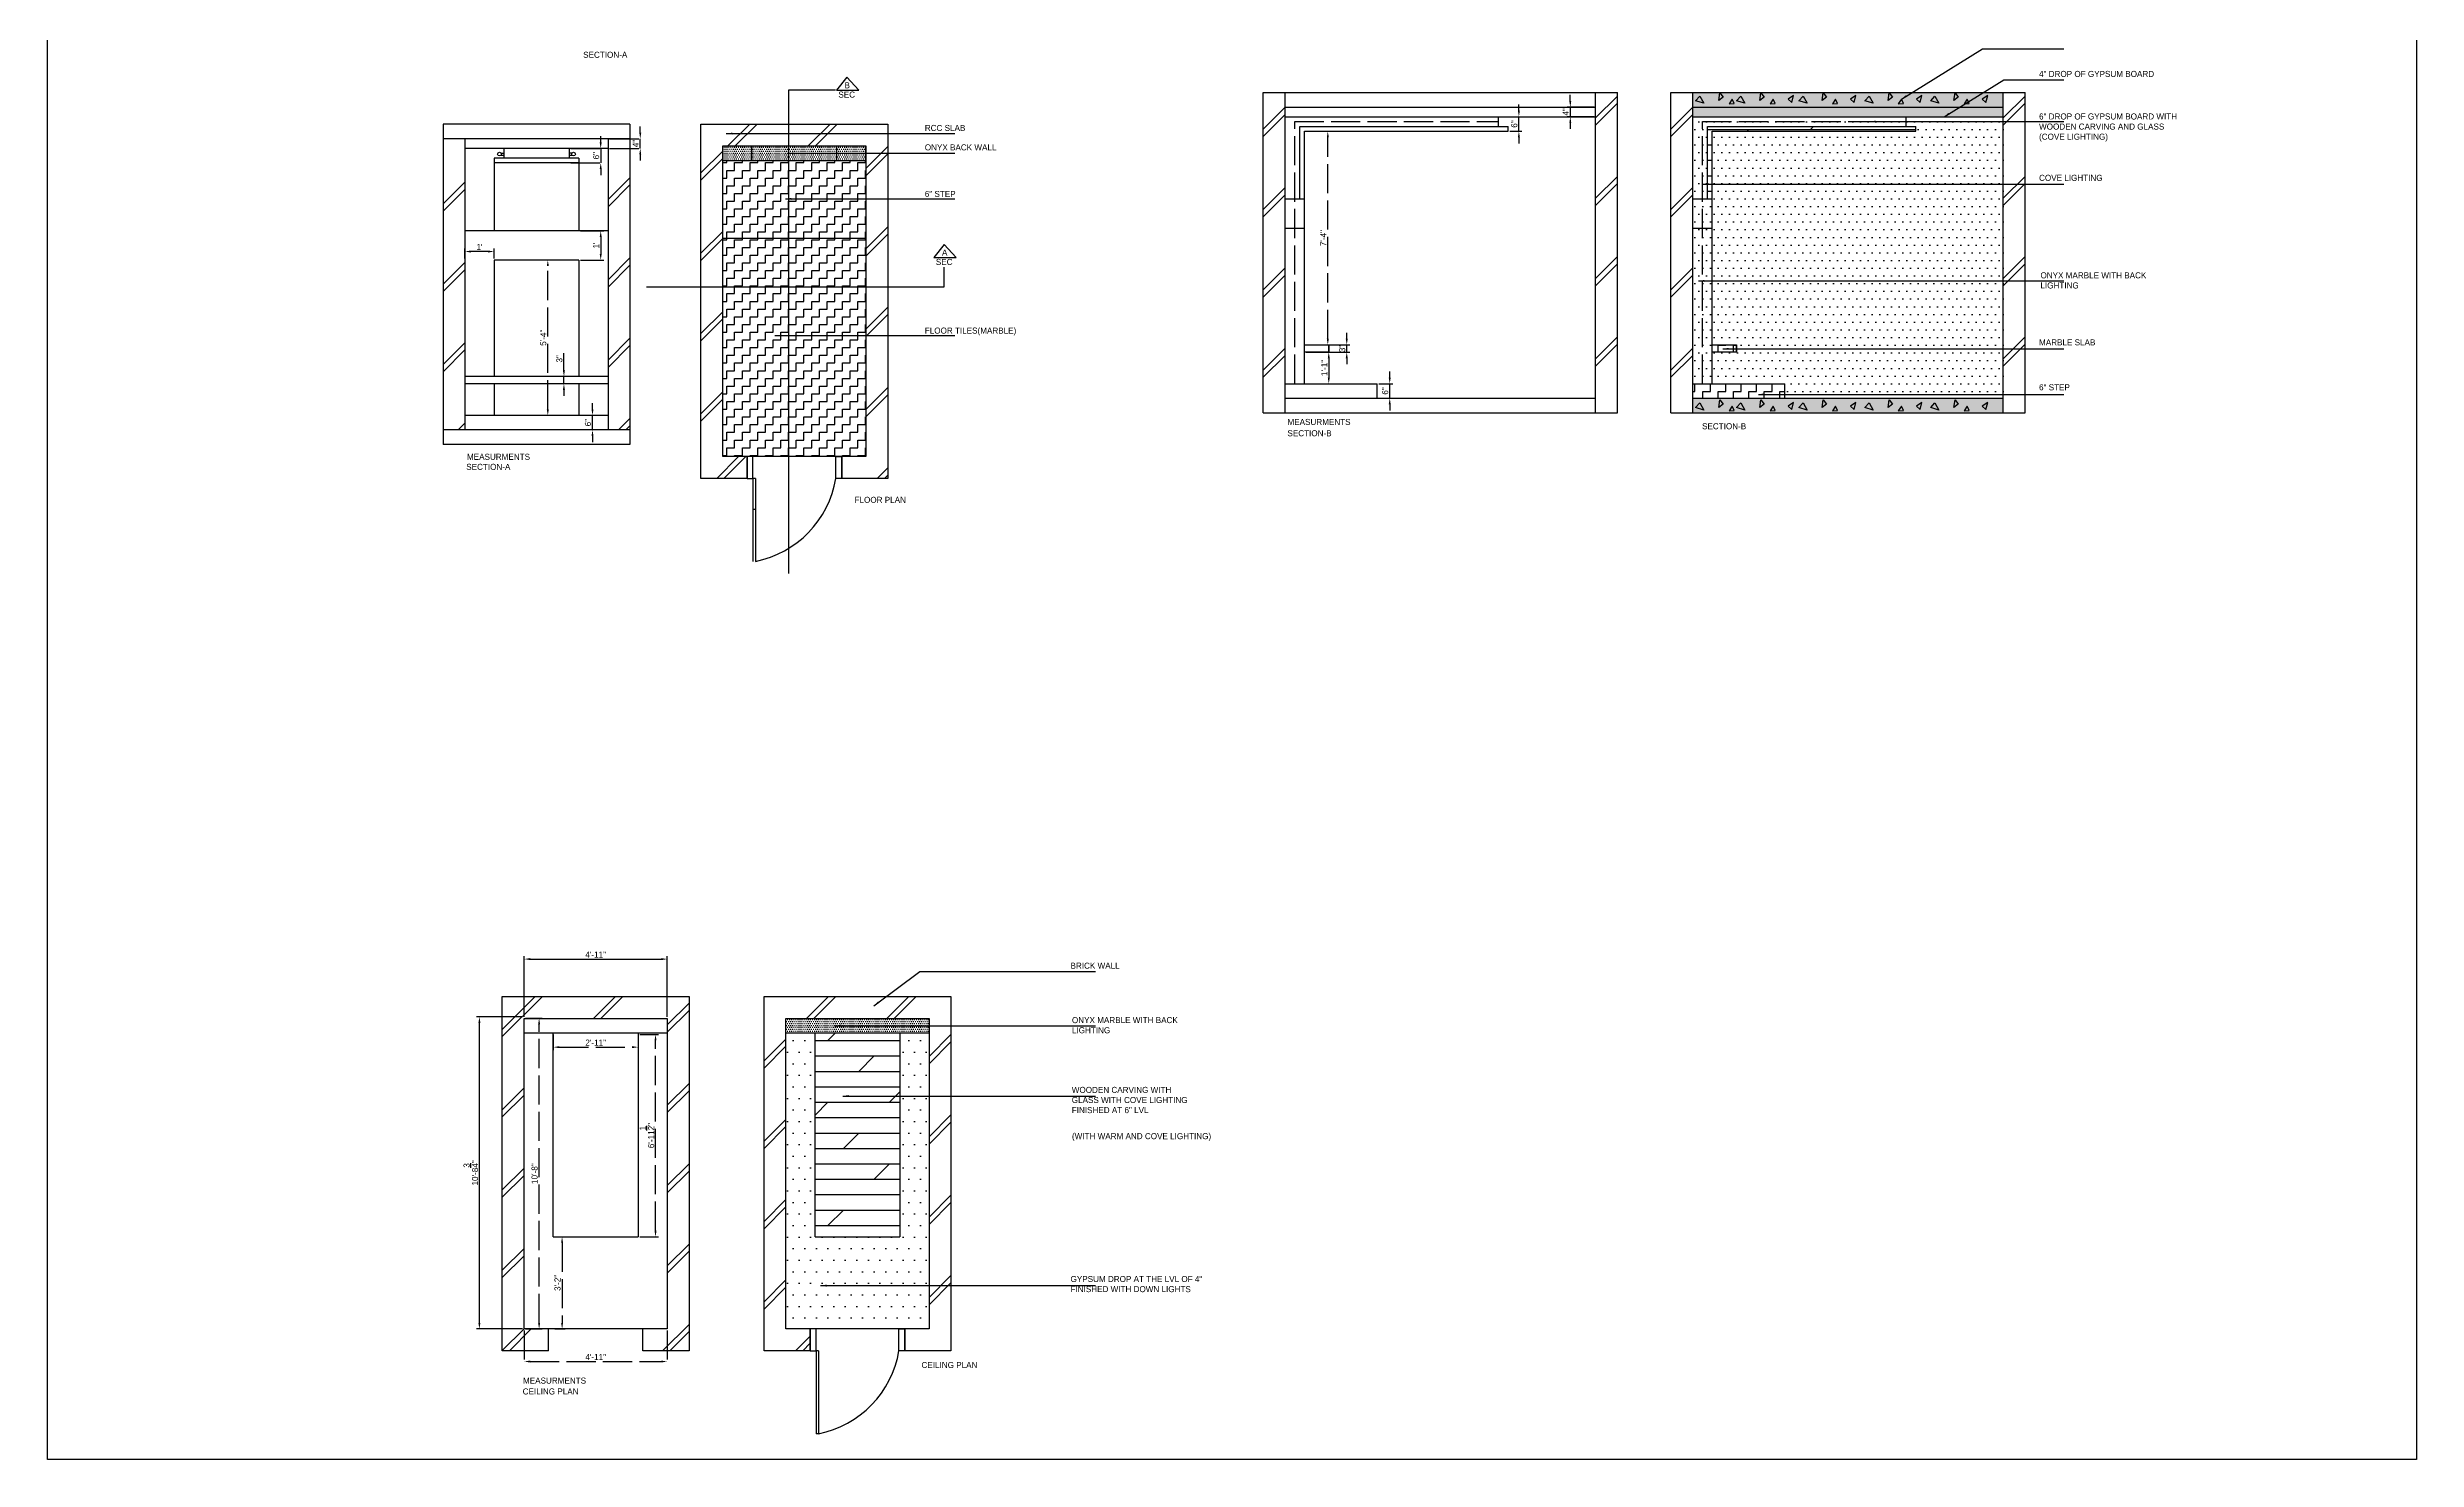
# Model space of a CAD drawing. Header units: millimetres. Extents: x 1176 to 3884, y -586 to 854.
# Drawn here: x 1176 to 2152, y -336 to 246 of the extents above; entities that cross this region are included whole.
import ezdxf

# ---------------------------------------------------------------- set-up
doc = ezdxf.new("R2010")
doc.units = ezdxf.units.MM
doc.linetypes.add('ACAD_ISO02W100', pattern=[15, 12, -3])
doc.dimstyles.new('ISO-25', dxfattribs={"dimtxt": 2.5, "dimasz": 2.5, "dimexe": 1.25, "dimexo": 0.625, "dimtad": 1, "dimlunit": 4, "dimtxsty": 'Standard', "dimcen": 2.5, "dimadec": 0, "dimazin": 0, "dimtfac": 1, "dimtmove": 0, "dimatfit": 3, "dimfxl": 1, "dimarcsym": 0})
pattern_1 = [(0, (124.4102, -1057.6075), (1.5875, 3.175), [0, -3.175])]

# ---------------------------------------------------------------- blocks, each defined once
blk = doc.blocks.new('*D3')
at = {"color": 0, "linetype": 'ACAD_ISO02W100', "lineweight": -2}
for p, q in [((1384.07, -160.5), (1384.07, -167)), ((1386.57, -165.75), (1416.57, -165.75)), ((1419.07, -160.5), (1419.07, -167))]:
    blk.add_line(p, q, dxfattribs=at)
at = {"color": 0, "linetype": 'ACAD_ISO02W100'}
for points in [[(1386.57, -165.33), (1386.57, -166.16), (1384.07, -165.75)], [(1416.57, -165.33), (1416.57, -166.16), (1419.07, -165.75)]]:
    blk.add_solid(points, dxfattribs=at)
at = {"layer": 'Defpoints', "color": 0, "linetype": 'ACAD_ISO02W100'}
for p in [(1384.07, -159.87), (1419.07, -159.87), (1419.07, -165.75)]:
    blk.add_point(p, dxfattribs=at)
at = {"color": 0, "linetype": 'ACAD_ISO02W100', "insert": (1401.57, -163.87), "char_height": 2.5, "attachment_point": 5}
blk.add_mtext('2\'-11"', dxfattribs=at)
blk = doc.blocks.new('*D4')
at = {"color": 0, "linetype": 'ACAD_ISO02W100', "lineweight": -2}
for p, q in [((1419.7, -160.5), (1427.49, -160.5)), ((1426.24, -241.37), (1426.24, -163)), ((1419.7, -243.87), (1427.49, -243.87))]:
    blk.add_line(p, q, dxfattribs=at)
at = {"color": 0, "linetype": 'ACAD_ISO02W100'}
for points in [[(1425.82, -163), (1426.66, -163), (1426.24, -160.5)], [(1425.82, -241.37), (1426.66, -241.37), (1426.24, -243.87)]]:
    blk.add_solid(points, dxfattribs=at)
at = {"layer": 'Defpoints', "color": 0, "linetype": 'ACAD_ISO02W100'}
for p in [(1419.07, -160.5), (1426.24, -160.5), (1419.07, -243.87)]:
    blk.add_point(p, dxfattribs=at)
at = {"color": 0, "linetype": 'ACAD_ISO02W100', "insert": (1422.7, -202.19), "char_height": 2.5, "attachment_point": 5, "rotation": 90}
blk.add_mtext('6\'-11{\\H1.000000x;\\S1/2;}"', dxfattribs=at)
blk = doc.blocks.new('*D5')
at = {"color": 0, "linetype": 'ACAD_ISO02W100', "lineweight": -2}
for p, q in [((1384.7, -243.87), (1388.97, -243.87)), ((1387.72, -246.37), (1387.72, -279.37)), ((1384.7, -281.87), (1388.97, -281.87))]:
    blk.add_line(p, q, dxfattribs=at)
at = {"color": 0, "linetype": 'ACAD_ISO02W100'}
for points in [[(1387.3, -246.37), (1388.13, -246.37), (1387.72, -243.87)], [(1387.3, -279.37), (1388.13, -279.37), (1387.72, -281.87)]]:
    blk.add_solid(points, dxfattribs=at)
at = {"layer": 'Defpoints', "color": 0, "linetype": 'ACAD_ISO02W100'}
for p in [(1384.07, -243.87), (1384.07, -281.87), (1387.72, -281.87)]:
    blk.add_point(p, dxfattribs=at)
at = {"color": 0, "linetype": 'ACAD_ISO02W100', "insert": (1385.84, -262.87), "char_height": 2.5, "attachment_point": 5, "rotation": 90}
blk.add_mtext('3\'-2"', dxfattribs=at)
blk = doc.blocks.new('*D6')
at = {"color": 0, "linetype": 'ACAD_ISO02W100', "lineweight": -2}
for p, q in [((1372.7, -153.87), (1379.5, -153.87)), ((1378.25, -279.37), (1378.25, -156.37)), ((1372.7, -281.87), (1379.5, -281.87))]:
    blk.add_line(p, q, dxfattribs=at)
at = {"color": 0, "linetype": 'ACAD_ISO02W100'}
for points in [[(1377.83, -156.37), (1378.67, -156.37), (1378.25, -153.87)], [(1377.83, -279.37), (1378.67, -279.37), (1378.25, -281.87)]]:
    blk.add_solid(points, dxfattribs=at)
at = {"layer": 'Defpoints', "color": 0, "linetype": 'ACAD_ISO02W100'}
for p in [(1372.07, -153.87), (1378.25, -153.87), (1372.07, -281.87)]:
    blk.add_point(p, dxfattribs=at)
at = {"color": 0, "linetype": 'ACAD_ISO02W100', "insert": (1376.38, -217.87), "char_height": 2.5, "attachment_point": 5, "rotation": 90}
blk.add_mtext('10\'-8"', dxfattribs=at)
blk = doc.blocks.new('*D7')
at = {"color": 0, "linetype": 'ACAD_ISO02W100', "lineweight": -2}
for p, q in [((1372.07, -282.5), (1372.07, -296.54)), ((1431.07, -282.5), (1431.07, -296.54)), ((1374.57, -295.29), (1428.57, -295.29))]:
    blk.add_line(p, q, dxfattribs=at)
at = {"color": 0, "linetype": 'ACAD_ISO02W100'}
for points in [[(1374.57, -294.87), (1374.57, -295.7), (1372.07, -295.29)], [(1428.57, -294.87), (1428.57, -295.7), (1431.07, -295.29)]]:
    blk.add_solid(points, dxfattribs=at)
at = {"layer": 'Defpoints', "color": 0, "linetype": 'ACAD_ISO02W100'}
for p in [(1372.07, -281.87), (1431.07, -281.87), (1431.07, -295.29)]:
    blk.add_point(p, dxfattribs=at)
at = {"color": 0, "linetype": 'ACAD_ISO02W100', "insert": (1401.57, -293.41), "char_height": 2.5, "attachment_point": 5}
blk.add_mtext('4\'-11"', dxfattribs=at)
blk = doc.blocks.new('*D8')
at = {"color": 0, "linetype": 'ACAD_ISO02W100', "lineweight": -2}
for p, q in [((1407.3, 208.59), (1421.19, 208.59)), ((1419.94, 211.09), (1419.94, 213.59)), ((1419.94, 204.59), (1419.94, 208.59)), ((1407.3, 204.59), (1421.19, 204.59)), ((1419.94, 202.09), (1419.94, 199.59))]:
    blk.add_line(p, q, dxfattribs=at)
at = {"color": 0, "linetype": 'ACAD_ISO02W100'}
for points in [[(1419.53, 211.09), (1420.36, 211.09), (1419.94, 208.59)], [(1419.53, 202.09), (1420.36, 202.09), (1419.94, 204.59)]]:
    blk.add_solid(points, dxfattribs=at)
at = {"layer": 'Defpoints', "color": 0, "linetype": 'ACAD_ISO02W100'}
for p in [(1406.67, 208.59), (1419.94, 208.59), (1406.67, 204.59)]:
    blk.add_point(p, dxfattribs=at)
at = {"color": 0, "linetype": 'ACAD_ISO02W100', "insert": (1418.07, 206.59), "char_height": 2.5, "attachment_point": 5, "rotation": 90}
blk.add_mtext('4"', dxfattribs=at)
blk = doc.blocks.new('*D9')
at = {"color": 0, "linetype": 'ACAD_ISO02W100', "lineweight": -2}
for p, q in [((1403.64, 207.09), (1403.64, 209.59)), ((1391.3, 204.59), (1404.89, 204.59)), ((1391.3, 198.59), (1404.89, 198.59)), ((1403.64, 204.59), (1403.64, 198.59)), ((1403.64, 196.09), (1403.64, 193.59))]:
    blk.add_line(p, q, dxfattribs=at)
at = {"color": 0, "linetype": 'ACAD_ISO02W100'}
for points in [[(1403.22, 207.09), (1404.06, 207.09), (1403.64, 204.59)], [(1403.22, 196.09), (1404.06, 196.09), (1403.64, 198.59)]]:
    blk.add_solid(points, dxfattribs=at)
at = {"layer": 'Defpoints', "color": 0, "linetype": 'ACAD_ISO02W100'}
for p in [(1390.67, 204.59), (1390.67, 198.59), (1403.64, 198.59)]:
    blk.add_point(p, dxfattribs=at)
at = {"color": 0, "linetype": 'ACAD_ISO02W100', "insert": (1401.77, 201.59), "char_height": 2.5, "attachment_point": 5, "rotation": 90}
blk.add_mtext('6"', dxfattribs=at)
blk = doc.blocks.new('*D10')
at = {"color": 0, "linetype": 'ACAD_ISO02W100', "lineweight": -2}
for p, q in [((1395.3, 170.59), (1404.89, 170.59)), ((1403.64, 168.09), (1403.64, 161.09)), ((1395.3, 158.59), (1404.89, 158.59))]:
    blk.add_line(p, q, dxfattribs=at)
at = {"color": 0, "linetype": 'ACAD_ISO02W100'}
for points in [[(1403.22, 168.09), (1404.06, 168.09), (1403.64, 170.59)], [(1403.22, 161.09), (1404.06, 161.09), (1403.64, 158.59)]]:
    blk.add_solid(points, dxfattribs=at)
at = {"layer": 'Defpoints', "color": 0, "linetype": 'ACAD_ISO02W100'}
for p in [(1394.67, 170.59), (1394.67, 158.59), (1403.64, 158.59)]:
    blk.add_point(p, dxfattribs=at)
at = {"color": 0, "linetype": 'ACAD_ISO02W100', "insert": (1401.77, 164.59), "char_height": 2.5, "attachment_point": 5, "rotation": 90}
blk.add_mtext("1'", dxfattribs=at)
blk = doc.blocks.new('*D11')
at = {"color": 0, "linetype": 'ACAD_ISO02W100', "lineweight": -2}
for p, q in [((1388.48, 113.09), (1388.48, 120.18)), ((1394.05, 110.59), (1387.23, 110.59)), ((1394.05, 107.59), (1387.23, 107.59)), ((1388.48, 107.59), (1388.48, 110.59)), ((1388.48, 105.09), (1388.48, 102.59))]:
    blk.add_line(p, q, dxfattribs=at)
at = {"color": 0, "linetype": 'ACAD_ISO02W100'}
for points in [[(1388.06, 113.09), (1388.89, 113.09), (1388.48, 110.59)], [(1388.06, 105.09), (1388.89, 105.09), (1388.48, 107.59)]]:
    blk.add_solid(points, dxfattribs=at)
at = {"layer": 'Defpoints', "color": 0, "linetype": 'ACAD_ISO02W100'}
for p in [(1388.48, 110.59), (1394.67, 110.59), (1394.67, 107.59)]:
    blk.add_point(p, dxfattribs=at)
at = {"color": 0, "linetype": 'ACAD_ISO02W100', "insert": (1386.6, 117.89), "char_height": 2.5, "attachment_point": 5, "rotation": 90}
blk.add_mtext('3"', dxfattribs=at)
blk = doc.blocks.new('*D12')
at = {"color": 0, "linetype": 'ACAD_ISO02W100', "lineweight": -2}
for p, q in [((1394.05, 158.59), (1380.58, 158.59)), ((1381.83, 97.09), (1381.83, 156.09)), ((1394.05, 94.59), (1380.58, 94.59))]:
    blk.add_line(p, q, dxfattribs=at)
at = {"color": 0, "linetype": 'ACAD_ISO02W100'}
for points in [[(1381.41, 156.09), (1382.25, 156.09), (1381.83, 158.59)], [(1381.41, 97.09), (1382.25, 97.09), (1381.83, 94.59)]]:
    blk.add_solid(points, dxfattribs=at)
at = {"layer": 'Defpoints', "color": 0, "linetype": 'ACAD_ISO02W100'}
for p in [(1381.83, 158.59), (1394.67, 158.59), (1394.67, 94.59)]:
    blk.add_point(p, dxfattribs=at)
at = {"color": 0, "linetype": 'ACAD_ISO02W100', "insert": (1379.95, 126.59), "char_height": 2.5, "attachment_point": 5, "rotation": 90}
blk.add_mtext('5\'-4"', dxfattribs=at)
blk = doc.blocks.new('*D13')
at = {"color": 0, "linetype": 'ACAD_ISO02W100', "lineweight": -2}
for p, q in [((1400.26, 97.09), (1400.26, 99.59)), ((1406.05, 94.59), (1399.01, 94.59)), ((1406.05, 88.59), (1399.01, 88.59)), ((1400.26, 88.59), (1400.26, 94.59)), ((1400.26, 86.09), (1400.26, 83.59))]:
    blk.add_line(p, q, dxfattribs=at)
at = {"color": 0, "linetype": 'ACAD_ISO02W100'}
for points in [[(1399.84, 97.09), (1400.67, 97.09), (1400.26, 94.59)], [(1399.84, 86.09), (1400.67, 86.09), (1400.26, 88.59)]]:
    blk.add_solid(points, dxfattribs=at)
at = {"layer": 'Defpoints', "color": 0, "linetype": 'ACAD_ISO02W100'}
for p in [(1400.26, 94.59), (1406.67, 94.59), (1406.67, 88.59)]:
    blk.add_point(p, dxfattribs=at)
at = {"color": 0, "linetype": 'ACAD_ISO02W100', "insert": (1398.38, 91.59), "char_height": 2.5, "attachment_point": 5, "rotation": 90}
blk.add_mtext('6"', dxfattribs=at)
blk = doc.blocks.new('*D14')
at = {"color": 0, "linetype": 'ACAD_ISO02W100', "lineweight": -2}
for p, q in [((1347.67, 159.22), (1347.67, 163.36)), ((1357.17, 162.11), (1350.17, 162.11)), ((1359.67, 159.22), (1359.67, 163.36))]:
    blk.add_line(p, q, dxfattribs=at)
at = {"color": 0, "linetype": 'ACAD_ISO02W100'}
for points in [[(1350.17, 162.52), (1350.17, 161.69), (1347.67, 162.11)], [(1357.17, 162.52), (1357.17, 161.69), (1359.67, 162.11)]]:
    blk.add_solid(points, dxfattribs=at)
at = {"layer": 'Defpoints', "color": 0, "linetype": 'ACAD_ISO02W100'}
for p in [(1347.67, 162.11), (1347.67, 158.59), (1359.67, 158.59)]:
    blk.add_point(p, dxfattribs=at)
at = {"color": 0, "linetype": 'ACAD_ISO02W100', "insert": (1353.67, 163.98), "char_height": 2.5, "attachment_point": 5}
blk.add_mtext("1'", dxfattribs=at)
blk = doc.blocks.new('*D15')
at = {"color": 0, "linetype": 'ACAD_ISO02W100', "lineweight": -2}
for p, q in [((1778.43, 217.64), (1783.43, 217.64)), ((1782.18, 220.14), (1782.18, 222.64)), ((1782.18, 211.64), (1782.18, 217.64)), ((1778.43, 211.64), (1783.43, 211.64)), ((1782.18, 209.14), (1782.18, 206.64))]:
    blk.add_line(p, q, dxfattribs=at)
at = {"color": 0, "linetype": 'ACAD_ISO02W100'}
for points in [[(1781.76, 220.14), (1782.6, 220.14), (1782.18, 217.64)], [(1781.76, 209.14), (1782.6, 209.14), (1782.18, 211.64)]]:
    blk.add_solid(points, dxfattribs=at)
at = {"layer": 'Defpoints', "color": 0, "linetype": 'ACAD_ISO02W100'}
for p in [(1777.8, 217.64), (1782.18, 217.64), (1777.8, 211.64)]:
    blk.add_point(p, dxfattribs=at)
at = {"color": 0, "linetype": 'ACAD_ISO02W100', "insert": (1780.31, 214.64), "char_height": 2.5, "attachment_point": 5, "rotation": 90}
blk.add_mtext('6"', dxfattribs=at)
blk = doc.blocks.new('*D16')
at = {"color": 0, "linetype": 'ACAD_ISO02W100', "lineweight": -2}
for p, q in [((1803.38, 224.14), (1803.38, 226.64)), ((1813.18, 221.64), (1802.13, 221.64)), ((1813.18, 217.64), (1802.13, 217.64)), ((1803.38, 221.64), (1803.38, 217.64)), ((1803.38, 215.14), (1803.38, 212.64))]:
    blk.add_line(p, q, dxfattribs=at)
at = {"color": 0, "linetype": 'ACAD_ISO02W100'}
for points in [[(1802.96, 224.14), (1803.79, 224.14), (1803.38, 221.64)], [(1802.96, 215.14), (1803.79, 215.14), (1803.38, 217.64)]]:
    blk.add_solid(points, dxfattribs=at)
at = {"layer": 'Defpoints', "color": 0, "linetype": 'ACAD_ISO02W100'}
for p in [(1803.38, 217.64), (1813.8, 221.64), (1813.8, 217.64)]:
    blk.add_point(p, dxfattribs=at)
at = {"color": 0, "linetype": 'ACAD_ISO02W100', "insert": (1801.5, 219.64), "char_height": 2.5, "attachment_point": 5, "rotation": 90}
blk.add_mtext('4"', dxfattribs=at)
blk = doc.blocks.new('*D17')
at = {"color": 0, "linetype": 'ACAD_ISO02W100', "lineweight": -2}
for p, q in [((1694.43, 211.64), (1704.65, 211.64)), ((1703.4, 126.14), (1703.4, 209.14)), ((1694.43, 123.64), (1704.65, 123.64))]:
    blk.add_line(p, q, dxfattribs=at)
at = {"color": 0, "linetype": 'ACAD_ISO02W100'}
for points in [[(1702.99, 209.14), (1703.82, 209.14), (1703.4, 211.64)], [(1702.99, 126.14), (1703.82, 126.14), (1703.4, 123.64)]]:
    blk.add_solid(points, dxfattribs=at)
at = {"layer": 'Defpoints', "color": 0, "linetype": 'ACAD_ISO02W100'}
for p in [(1693.8, 211.64), (1703.4, 211.64), (1693.8, 123.64)]:
    blk.add_point(p, dxfattribs=at)
at = {"color": 0, "linetype": 'ACAD_ISO02W100', "insert": (1701.53, 167.64), "char_height": 2.5, "attachment_point": 5, "rotation": 90}
blk.add_mtext('7\'-4"', dxfattribs=at)
blk = doc.blocks.new('*D18')
at = {"color": 0, "linetype": 'ACAD_ISO02W100', "lineweight": -2}
for p, q in [((1694.43, 120.64), (1705.05, 120.64)), ((1703.8, 118.14), (1703.8, 110.14)), ((1694.43, 107.64), (1705.05, 107.64))]:
    blk.add_line(p, q, dxfattribs=at)
at = {"color": 0, "linetype": 'ACAD_ISO02W100'}
for points in [[(1703.39, 118.14), (1704.22, 118.14), (1703.8, 120.64)], [(1703.39, 110.14), (1704.22, 110.14), (1703.8, 107.64)]]:
    blk.add_solid(points, dxfattribs=at)
at = {"layer": 'Defpoints', "color": 0, "linetype": 'ACAD_ISO02W100'}
for p in [(1693.8, 120.64), (1693.8, 107.64), (1703.8, 107.64)]:
    blk.add_point(p, dxfattribs=at)
at = {"color": 0, "linetype": 'ACAD_ISO02W100', "insert": (1701.93, 114.14), "char_height": 2.5, "attachment_point": 5, "rotation": 90}
blk.add_mtext('1\'-1"', dxfattribs=at)
blk = doc.blocks.new('*D19')
at = {"color": 0, "linetype": 'ACAD_ISO02W100', "lineweight": -2}
for p, q in [((1724.43, 107.64), (1730.19, 107.64)), ((1728.94, 110.14), (1728.94, 112.64)), ((1728.94, 101.64), (1728.94, 107.64)), ((1724.43, 101.64), (1730.19, 101.64)), ((1728.94, 99.14), (1728.94, 96.64))]:
    blk.add_line(p, q, dxfattribs=at)
at = {"color": 0, "linetype": 'ACAD_ISO02W100'}
for points in [[(1728.52, 110.14), (1729.35, 110.14), (1728.94, 107.64)], [(1728.52, 99.14), (1729.35, 99.14), (1728.94, 101.64)]]:
    blk.add_solid(points, dxfattribs=at)
at = {"layer": 'Defpoints', "color": 0, "linetype": 'ACAD_ISO02W100'}
for p in [(1723.8, 107.64), (1728.94, 107.64), (1723.8, 101.64)]:
    blk.add_point(p, dxfattribs=at)
at = {"color": 0, "linetype": 'ACAD_ISO02W100', "insert": (1727.06, 104.64), "char_height": 2.5, "attachment_point": 5, "rotation": 90}
blk.add_mtext('6"', dxfattribs=at)
blk = doc.blocks.new('*D20')
at = {"color": 0, "linetype": 'ACAD_ISO02W100', "lineweight": -2}
for p, q in [((1711.21, 126.14), (1711.21, 128.64)), ((1704.43, 123.64), (1712.46, 123.64)), ((1704.43, 120.64), (1712.46, 120.64)), ((1711.21, 120.64), (1711.21, 123.64)), ((1711.21, 118.14), (1711.21, 115.64))]:
    blk.add_line(p, q, dxfattribs=at)
at = {"color": 0, "linetype": 'ACAD_ISO02W100'}
for points in [[(1710.79, 126.14), (1711.63, 126.14), (1711.21, 123.64)], [(1710.79, 118.14), (1711.63, 118.14), (1711.21, 120.64)]]:
    blk.add_solid(points, dxfattribs=at)
at = {"layer": 'Defpoints', "color": 0, "linetype": 'ACAD_ISO02W100'}
for p in [(1703.8, 123.64), (1703.8, 120.64), (1711.21, 123.64)]:
    blk.add_point(p, dxfattribs=at)
at = {"color": 0, "linetype": 'ACAD_ISO02W100', "insert": (1709.34, 122.14), "char_height": 2.5, "attachment_point": 5, "rotation": 90}
blk.add_mtext('3"', dxfattribs=at)
blk = doc.blocks.new('*D23')
at = {"color": 0, "lineweight": -2}
for p, q in [((1372.07, -153.25), (1372.07, -128.21)), ((1374.57, -129.46), (1428.57, -129.46)), ((1431.07, -153.25), (1431.07, -128.21))]:
    blk.add_line(p, q, dxfattribs=at)
at = {"color": 0}
for points in [[(1374.57, -129.05), (1374.57, -129.88), (1372.07, -129.46)], [(1428.57, -129.05), (1428.57, -129.88), (1431.07, -129.46)]]:
    blk.add_solid(points, dxfattribs=at)
at = {"layer": 'Defpoints', "color": 0}
for p in [(1431.07, -129.46), (1372.07, -153.87), (1431.07, -153.87)]:
    blk.add_point(p, dxfattribs=at)
at = {"color": 0, "insert": (1401.57, -127.59), "char_height": 2.5, "attachment_point": 5}
blk.add_mtext('4\'-11"', dxfattribs=at)
blk = doc.blocks.new('*D24')
at = {"color": 0, "lineweight": -2}
for p, q in [((1371.45, -153.25), (1352.38, -153.25)), ((1353.63, -279.37), (1353.63, -155.75)), ((1371.45, -281.87), (1352.38, -281.87))]:
    blk.add_line(p, q, dxfattribs=at)
at = {"color": 0}
for points in [[(1353.21, -155.75), (1354.05, -155.75), (1353.63, -153.25)], [(1353.21, -279.37), (1354.05, -279.37), (1353.63, -281.87)]]:
    blk.add_solid(points, dxfattribs=at)
at = {"layer": 'Defpoints', "color": 0}
for p in [(1353.63, -153.25), (1372.07, -153.25), (1372.07, -281.87)]:
    blk.add_point(p, dxfattribs=at)
at = {"color": 0, "insert": (1350.09, -217.56), "char_height": 2.5, "attachment_point": 5, "rotation": 90}
blk.add_mtext('10\'-8{\\H1.000000x;\\S3/4;}"', dxfattribs=at)

msp = doc.modelspace()

# ---------------------------------------------------------------- hatches: boundary and pattern name
h = msp.add_hatch()
h.set_pattern_fill('JIS_LC_8A', color=256, scale=3, style=0)
h.set_pattern_definition([(45, (-43.67, -482.05), (-16.5463, 16.5463), []), (45, (-40.67, -482.05), (-16.5463, 16.5463), [])])
h.paths.add_polyline_path([(1676.804, 95.642), (1685.804, 95.642), (1685.804, 227.642), (1676.804, 227.642)])
h.paths.add_polyline_path([(1822.804, 227.642), (1813.804, 227.642), (1813.804, 95.642), (1822.804, 95.642)])
h = msp.add_hatch()
h.set_pattern_fill('JIS_LC_8A', color=256, scale=3, style=0)
h.set_pattern_definition([(45, (124.41, -482.05), (-16.5463, 16.5463), []), (45, (127.41, -482.05), (-16.5463, 16.5463), [])])
h.paths.add_polyline_path([(1844.884, 95.642), (1853.884, 95.642), (1853.884, 227.642), (1844.884, 227.642)])
h.paths.add_polyline_path([(1990.884, 227.642), (1981.884, 227.642), (1981.884, 95.642), (1990.884, 95.642)])
h = msp.add_hatch()
h.set_pattern_fill('DOTS', color=256, style=0)
h.set_pattern_definition([(0, (124.4102, -1057.6075), (0.79375, 1.5875), [0, -1.5875])])
h.paths.add_polyline_path([(1853.884, 227.642), (1853.884, 221.642), (1981.884, 221.642), (1981.884, 227.642)])
h.paths.add_polyline_path([(1853.884, 101.642), (1853.884, 95.642), (1981.884, 95.642), (1981.884, 101.642)])
h = msp.add_hatch()
h.set_pattern_fill('DOTS', color=256, scale=0.5, style=0)
h.set_pattern_definition([(0, (124.4102, -1057.6075), (0.396875, 0.79375), [0, -0.79375])])
h.paths.add_polyline_path([(1853.884, 221.642), (1853.884, 217.642), (1981.884, 217.642), (1981.884, 221.642)])
h = msp.add_hatch()
h.set_pattern_fill('DOTS', color=256, scale=2, style=0)
h.set_pattern_definition(pattern_1)
h.paths.add_polyline_path([(1941.884, 215.642), (1941.884, 217.642), (1853.884, 217.642), (1853.884, 183.642), (1857.884, 183.642), (1857.884, 215.642)])
h.paths.add_polyline_path([(1859.884, 213.642), (1941.884, 213.642), (1941.884, 215.642), (1857.884, 215.642), (1857.884, 183.642), (1859.884, 183.642)], flags=17)
h = msp.add_hatch()
h.set_pattern_fill('DOTS', color=256, scale=2, style=0)
h.set_pattern_definition(pattern_1)
h.paths.add_polyline_path([(1861.884, 211.642), (1861.884, 183.642), (1861.884, 123.642), (1871.884, 123.642), (1871.884, 120.642), (1861.884, 120.642), (1861.884, 107.642), (1891.884, 107.642), (1891.884, 101.642), (1981.884, 101.642), (1981.884, 217.642), (1941.884, 217.642), (1941.884, 213.642), (1945.884, 213.642), (1945.884, 211.642)])
h = msp.add_hatch()
h.set_pattern_fill('JIS_LC_8A', color=256, scale=3, style=0)
h.set_pattern_definition([(45, (106.313, -912.523), (-16.5463, 16.5463), []), (45, (109.313, -912.523), (-16.5463, 16.5463), [])])
h.paths.add_polyline_path([(1512.986, 205.595), (1512.986, 77.595), (1502.986, 77.595), (1502.986, 68.595), (1521.986, 68.595), (1521.986, 214.595), (1444.986, 214.595), (1444.986, 68.595), (1463.986, 68.595), (1463.986, 77.595), (1453.986, 77.595), (1453.986, 205.595)])
h = msp.add_hatch()
h.set_pattern_fill('DOTS', color=256, scale=0.5, style=0)
h.set_pattern_definition([(0, (106.3131, -912.5231), (0.396875, 0.79375), [0, -0.79375])])
h.paths.add_polyline_path([(1512.986, 199.595), (1512.986, 205.595), (1453.986, 205.595), (1453.986, 199.595)])
h = msp.add_hatch()
h.set_pattern_fill('DOLMIT', color=256, style=0)
h.set_pattern_definition([(0, (124.41, -1057.6075), (0, 6.35), []), (45, (124.41, -1057.608), (-12.69999, 12.69999), [8.98026, -17.9605])])
h.paths.add_polyline_path([(1859.884, 213.642), (1859.884, 183.642), (1861.884, 183.642), (1861.884, 211.642), (1945.884, 211.642), (1945.884, 213.642)])
h = msp.add_hatch()
h.set_pattern_fill('JIS_LC_8A', color=256, scale=3, style=0)
h.set_pattern_definition([(45, (0, -495.098), (-16.5463, 16.5463), []), (45, (3, -495.098), (-16.5463, 16.5463), [])])
h.paths.add_polyline_path([(1338.673, 88.595), (1347.673, 88.595), (1347.673, 204.595), (1338.673, 204.595)])
h.paths.add_polyline_path([(1415.673, 204.595), (1406.673, 204.595), (1406.673, 88.595), (1415.673, 88.595)])
h = msp.add_hatch()
h.set_pattern_fill('ZIGZAG', color=256, style=0)
h.set_pattern_definition([(0, (106.313, -912.523), (3.175, 3.175), [3.175, -3.175]), (90, (109.488, -912.523), (-3.175, 3.175), [3.175, -3.175])])
h.paths.add_polyline_path([(1453.986, 167.595), (1453.986, 77.595), (1512.986, 77.595), (1512.986, 167.595)])
h.paths.add_polyline_path([(1512.986, 167.595), (1512.986, 199.595), (1453.986, 199.595), (1453.986, 167.595)])
h = msp.add_hatch()
h.set_pattern_fill('DOTS', color=256, scale=2, style=0)
h.set_pattern_definition(pattern_1)
h.paths.add_polyline_path([(1857.884, 107.642), (1861.884, 107.642), (1861.884, 171.642), (1857.884, 171.642)])
h.paths.add_polyline_path([(1853.884, 107.642), (1857.884, 107.642), (1857.884, 171.642), (1853.884, 171.642)])
h.paths.add_polyline_path([(1853.884, 171.642), (1857.884, 171.642), (1857.884, 183.642), (1853.884, 183.642)])
h.paths.add_polyline_path([(1857.884, 171.642), (1861.884, 171.642), (1861.884, 183.642), (1857.884, 183.642)])
h = msp.add_hatch()
h.set_pattern_fill('ZIGZAG', color=256, style=0)
h.set_pattern_definition([(0, (124.4102, -1057.6075), (3.175, 3.175), [3.175, -3.175]), (90, (127.5852, -1057.6075), (-3.175, 3.175), [3.175, -3.175])])
h.paths.add_polyline_path([(1871.884, 120.642), (1871.884, 123.642), (1861.884, 123.642), (1861.884, 120.642)])
h.paths.add_polyline_path([(1891.884, 101.642), (1891.884, 107.642), (1853.884, 107.642), (1853.884, 101.642)])
h = msp.add_hatch()
h.set_pattern_fill('JIS_LC_8A', color=256, scale=3, style=0)
h.set_pattern_definition([(45, (-134.628, -696.435), (-16.5463, 16.5463), []), (45, (-131.628, -696.435), (-16.5463, 16.5463), [])])
h.paths.add_polyline_path([(1440.073, -144.875), (1363.073, -144.875), (1363.073, -290.875), (1382.073, -290.875), (1382.073, -281.875), (1372.073, -281.875), (1372.073, -153.875), (1431.073, -153.875), (1431.073, -281.875), (1421.073, -281.875), (1421.073, -290.875), (1440.073, -290.875)])
h = msp.add_hatch()
h.set_pattern_fill('JIS_LC_8A', color=256, scale=3, style=0)
h.set_pattern_definition([(45, (-26.69, -1271.992), (-16.5463, 16.5463), []), (45, (-23.69, -1271.992), (-16.5463, 16.5463), [])])
h.paths.add_polyline_path([(1471.011, -290.875), (1490.011, -290.875), (1490.011, -281.875), (1480.011, -281.875), (1480.011, -153.875), (1539.011, -153.875), (1539.011, -281.875), (1529.011, -281.875), (1529.011, -290.875), (1548.011, -290.875), (1548.011, -144.875), (1471.011, -144.875)])
h = msp.add_hatch()
h.set_pattern_fill('DOTS', color=256, scale=0.5, style=0)
h.set_pattern_definition([(0, (-26.6907, -1271.9925), (0.396875, 0.79375), [0, -0.79375])])
h.paths.add_polyline_path([(1539.011, -159.875), (1539.011, -153.875), (1480.011, -153.875), (1480.011, -159.875)])
h = msp.add_hatch()
h.set_pattern_fill('DOTS', color=256, scale=3, style=0)
h.set_pattern_definition([(0, (-26.6907, -696.435), (2.38125, 4.7625), [0, -4.7625])])
h.paths.add_polyline_path([(1492.011, -243.875), (1492.011, -159.875), (1480.011, -159.875), (1480.011, -281.875), (1539.011, -281.875), (1539.011, -159.875), (1527.011, -159.875), (1527.011, -243.875)])
h = msp.add_hatch()
h.set_pattern_fill('DOLMIT', color=256, style=0)
h.set_pattern_definition([(0, (-26.691, -696.435), (0, 6.35), []), (45, (-26.69, -696.435), (-12.7, 12.7), [8.98026, -17.9605])])
h.paths.add_polyline_path([(1527.011, -159.875), (1492.011, -159.875), (1492.011, -243.875), (1527.011, -243.875)])

# ---------------------------------------------------------------- linework, layer by layer
for p, q in [((1481.196, 29.435), (1481.196, 228.704)), ((1481.196, 228.704), (1500.471, 228.704)), ((1505.072, 233.915), (1500.87, 228.633)), ((1500.87, 228.633), (1510.067, 228.633)), ((1510.067, 228.633), (1505.072, 233.915)), ((1676.804, 95.642), (1676.804, 227.642)), ((1676.804, 227.642), (1822.804, 227.642)), ((1685.804, 95.642), (1685.804, 227.642)), ((1813.804, 95.642), (1813.804, 227.642)), ((1822.804, 95.642), (1822.804, 227.642)), ((1844.884, 95.642), (1844.884, 227.642)), ((1844.884, 227.642), (1990.884, 227.642)), ((1853.884, 95.642), (1853.884, 227.642)), ((1855.03, 224.269), (1856.809, 226.188)), ((1856.809, 226.188), (1858.445, 223.204)), ((1864.635, 224.34), (1865.061, 227.538)), ((1866.413, 225.69), (1864.635, 224.34)), ((1865.061, 227.538), (1866.413, 225.69)), ((1870.112, 224.909), (1868.832, 222.919)), ((1870.966, 223.061), (1870.112, 224.909)), ((1871.94, 224.269), (1873.719, 226.188)), ((1873.719, 226.188), (1875.355, 223.204)), ((1881.545, 224.34), (1881.972, 227.538)), ((1883.323, 225.69), (1881.545, 224.34)), ((1881.972, 227.538), (1883.323, 225.69)), ((1887.023, 224.909), (1885.742, 222.919)), ((1887.876, 223.061), (1887.023, 224.909)), ((1895.446, 226.358), (1893.231, 224.9)), ((1894.733, 223.478), (1893.231, 224.9)), ((1893.231, 224.9), (1894.733, 223.478)), ((1894.733, 223.478), (1895.446, 226.358)), ((1897.609, 224.269), (1899.387, 226.188)), ((1899.387, 226.188), (1901.023, 223.204)), ((1907.213, 224.34), (1907.64, 227.538)), ((1908.991, 225.69), (1907.213, 224.34)), ((1907.64, 227.538), (1908.991, 225.69)), ((1912.691, 224.909), (1911.41, 222.919)), ((1913.544, 223.061), (1912.691, 224.909)), ((1921.114, 226.358), (1918.899, 224.9)), ((1920.401, 223.478), (1918.899, 224.9)), ((1918.899, 224.9), (1920.401, 223.478)), ((1920.401, 223.478), (1921.114, 226.358)), ((1924.779, 224.269), (1926.558, 226.188)), ((1926.558, 226.188), (1928.194, 223.204)), ((1934.384, 224.34), (1934.81, 227.538)), ((1936.162, 225.69), (1934.384, 224.34)), ((1934.81, 227.538), (1936.162, 225.69)), ((1939.861, 224.909), (1938.581, 222.919)), ((1940.715, 223.061), (1939.861, 224.909)), ((1948.285, 226.358), (1946.07, 224.9)), ((1947.572, 223.478), (1946.07, 224.9)), ((1946.07, 224.9), (1947.572, 223.478)), ((1947.572, 223.478), (1948.285, 226.358)), ((1951.95, 224.269), (1953.729, 226.188)), ((1953.729, 226.188), (1955.365, 223.204)), ((1961.554, 224.34), (1961.981, 227.538)), ((1963.333, 225.69), (1961.554, 224.34)), ((1961.981, 227.538), (1963.333, 225.69)), ((1967.032, 224.909), (1965.752, 222.919)), ((1967.886, 223.061), (1967.032, 224.909)), ((1975.455, 226.358), (1973.24, 224.9)), ((1974.742, 223.478), (1973.24, 224.9)), ((1973.24, 224.9), (1974.742, 223.478)), ((1974.742, 223.478), (1975.455, 226.358)), ((1981.884, 95.642), (1981.884, 227.642)), ((1990.884, 95.642), (1990.884, 227.642)), ((1685.804, 221.642), (1813.804, 221.642)), ((1685.804, 217.642), (1813.804, 217.642)), ((1773.804, 213.642), (1773.804, 217.642)), ((1853.884, 221.642), (1981.884, 221.642)), ((1853.884, 217.642), (1981.884, 217.642)), ((1858.445, 223.204), (1855.03, 224.269)), ((1868.832, 222.919), (1870.966, 223.061)), ((1875.355, 223.204), (1871.94, 224.269)), ((1885.742, 222.919), (1887.876, 223.061)), ((1901.023, 223.204), (1897.609, 224.269)), ((1911.41, 222.919), (1913.544, 223.061)), ((1928.194, 223.204), (1924.779, 224.269)), ((1938.581, 222.919), (1940.715, 223.061)), ((1941.884, 213.642), (1941.884, 217.642)), ((1955.365, 223.204), (1951.95, 224.269)), ((1965.752, 222.919), (1967.886, 223.061)), ((1338.673, 214.595), (1338.673, 82.595)), ((1415.673, 214.595), (1338.673, 214.595)), ((1415.673, 208.595), (1338.673, 208.595)), ((1347.673, 208.595), (1347.673, 88.595)), ((1406.673, 208.595), (1406.673, 88.595)), ((1415.673, 214.595), (1415.673, 82.595)), ((1453.986, 77.595), (1453.986, 205.595)), ((1453.986, 205.595), (1512.986, 205.595)), ((1465.986, 199.595), (1465.986, 205.595)), ((1500.986, 199.595), (1500.986, 205.595)), ((1512.986, 205.595), (1512.986, 77.595)), ((1512.986, 199.595), (1512.986, 205.595)), ((1691.804, 183.642), (1691.804, 213.642)), ((1691.804, 213.642), (1777.804, 213.642)), ((1693.804, 183.642), (1693.804, 211.642)), ((1693.804, 211.642), (1777.804, 211.642)), ((1777.804, 211.642), (1777.804, 213.642)), ((1859.884, 213.642), (1945.884, 213.642)), ((1859.884, 183.642), (1859.884, 213.642)), ((1861.884, 211.642), (1945.884, 211.642)), ((1861.884, 183.642), (1861.884, 211.642)), ((1945.884, 211.642), (1945.884, 213.642)), ((1406.673, 204.595), (1347.673, 204.595)), ((1359.673, 200.595), (1359.673, 170.595)), ((1394.673, 200.595), (1359.673, 200.595)), ((1394.673, 198.595), (1359.673, 198.595)), ((1362.532, 202.659), (1363.673, 202.659)), ((1362.532, 201.863), (1363.673, 201.863)), ((1363.673, 204.595), (1363.673, 200.595)), ((1390.673, 204.595), (1390.673, 200.595)), ((1391.814, 202.659), (1390.673, 202.659)), ((1391.814, 201.702), (1390.673, 201.702)), ((1394.673, 200.595), (1394.673, 170.595)), ((1453.986, 199.595), (1512.986, 199.595)), ((1693.804, 183.642), (1685.804, 183.642)), ((1693.804, 107.642), (1693.804, 183.642)), ((1861.884, 183.642), (1853.884, 183.642)), ((1861.884, 107.642), (1861.884, 183.642)), ((1406.673, 170.595), (1347.673, 170.595)), ((1453.986, 167.595), (1512.986, 167.595)), ((1693.804, 171.642), (1685.804, 171.642)), ((1861.884, 171.642), (1853.884, 171.642)), ((1394.673, 158.595), (1359.673, 158.595)), ((1359.673, 158.595), (1359.673, 110.595)), ((1394.673, 158.595), (1394.673, 110.595)), ((1545.248, 164.959), (1541.046, 159.678)), ((1541.046, 159.678), (1550.243, 159.678)), ((1550.243, 159.678), (1545.248, 164.959)), ((1422.533, 147.497), (1545.248, 147.497)), ((1545.248, 147.497), (1545.248, 155.655)), ((1703.804, 120.642), (1703.804, 123.642)), ((1871.884, 120.642), (1871.884, 123.642)), ((1406.673, 110.595), (1347.673, 110.595)), ((1406.673, 107.595), (1347.673, 107.595)), ((1359.673, 107.595), (1359.673, 94.595)), ((1394.673, 107.595), (1394.673, 94.595)), ((1685.804, 107.642), (1723.804, 107.642)), ((1723.804, 101.642), (1723.804, 107.642)), ((1853.884, 107.642), (1891.884, 107.642)), ((1891.884, 101.642), (1891.884, 107.642)), ((1685.804, 101.642), (1813.804, 101.642)), ((1853.884, 101.642), (1981.884, 101.642)), ((1855.03, 97.776), (1856.809, 99.695)), ((1858.445, 96.711), (1855.03, 97.776)), ((1856.809, 99.695), (1858.445, 96.711)), ((1864.635, 97.847), (1865.061, 101.045)), ((1866.413, 99.197), (1864.635, 97.847)), ((1865.061, 101.045), (1866.413, 99.197)), ((1870.112, 98.416), (1868.832, 96.426)), ((1870.966, 96.568), (1870.112, 98.416)), ((1871.94, 97.776), (1873.719, 99.695)), ((1875.355, 96.711), (1871.94, 97.776)), ((1873.719, 99.695), (1875.355, 96.711)), ((1881.545, 97.847), (1881.972, 101.045)), ((1883.323, 99.197), (1881.545, 97.847)), ((1881.972, 101.045), (1883.323, 99.197)), ((1887.023, 98.416), (1885.742, 96.426)), ((1887.876, 96.568), (1887.023, 98.416)), ((1895.446, 99.865), (1893.231, 98.407)), ((1894.733, 96.985), (1893.231, 98.407)), ((1893.231, 98.407), (1894.733, 96.985)), ((1894.733, 96.985), (1895.446, 99.865)), ((1897.609, 97.776), (1899.387, 99.695)), ((1901.023, 96.711), (1897.609, 97.776)), ((1899.387, 99.695), (1901.023, 96.711)), ((1907.213, 97.847), (1907.64, 101.045)), ((1908.991, 99.197), (1907.213, 97.847)), ((1907.64, 101.045), (1908.991, 99.197)), ((1912.691, 98.416), (1911.41, 96.426)), ((1913.544, 96.568), (1912.691, 98.416)), ((1921.114, 99.865), (1918.899, 98.407)), ((1920.401, 96.985), (1918.899, 98.407)), ((1918.899, 98.407), (1920.401, 96.985)), ((1920.401, 96.985), (1921.114, 99.865)), ((1924.779, 97.776), (1926.558, 99.695)), ((1928.194, 96.711), (1924.779, 97.776)), ((1926.558, 99.695), (1928.194, 96.711)), ((1934.384, 97.847), (1934.81, 101.045)), ((1936.162, 99.197), (1934.384, 97.847)), ((1934.81, 101.045), (1936.162, 99.197)), ((1939.861, 98.416), (1938.581, 96.426)), ((1940.715, 96.568), (1939.861, 98.416)), ((1948.285, 99.865), (1946.07, 98.407)), ((1947.572, 96.985), (1946.07, 98.407)), ((1946.07, 98.407), (1947.572, 96.985)), ((1947.572, 96.985), (1948.285, 99.865)), ((1951.95, 97.776), (1953.729, 99.695)), ((1955.365, 96.711), (1951.95, 97.776)), ((1953.729, 99.695), (1955.365, 96.711)), ((1961.554, 97.847), (1961.981, 101.045)), ((1963.333, 99.197), (1961.554, 97.847)), ((1961.981, 101.045), (1963.333, 99.197)), ((1967.032, 98.416), (1965.752, 96.426)), ((1967.886, 96.568), (1967.032, 98.416)), ((1975.455, 99.865), (1973.24, 98.407)), ((1974.742, 96.985), (1973.24, 98.407)), ((1973.24, 98.407), (1974.742, 96.985)), ((1974.742, 96.985), (1975.455, 99.865)), ((1415.673, 88.595), (1338.673, 88.595)), ((1406.673, 94.595), (1347.673, 94.595)), ((1676.804, 95.642), (1822.804, 95.642)), ((1844.884, 95.642), (1990.884, 95.642)), ((1868.832, 96.426), (1870.966, 96.568)), ((1885.742, 96.426), (1887.876, 96.568)), ((1911.41, 96.426), (1913.544, 96.568)), ((1938.581, 96.426), (1940.715, 96.568)), ((1965.752, 96.426), (1967.886, 96.568)), ((1415.673, 82.595), (1338.673, 82.595)), ((1463.986, 77.595), (1453.986, 77.595)), ((1463.986, 68.595), (1463.986, 77.595)), ((1466.389, 68.595), (1466.389, 34.401)), ((1467.389, 68.595), (1466.389, 68.595)), ((1467.389, 68.595), (1467.389, 34.401)), ((1512.986, 77.595), (1502.986, 77.595)), ((1502.986, 68.595), (1502.986, 77.595)), ((1467.389, 55.802), (1466.389, 55.802)), ((1372.073, -281.875), (1372.073, -153.875)), ((1372.073, -153.875), (1431.073, -153.875)), ((1372.073, -153.875), (1431.073, -153.875)), ((1372.073, -281.875), (1372.073, -153.875)), ((1431.073, -153.875), (1431.073, -281.875)), ((1431.073, -153.875), (1431.073, -281.875)), ((1480.011, -281.875), (1480.011, -153.875)), ((1480.011, -153.875), (1539.011, -153.875)), ((1480.011, -153.875), (1539.011, -153.875)), ((1480.011, -281.875), (1480.011, -153.875)), ((1539.011, -153.875), (1539.011, -281.875)), ((1539.011, -153.875), (1539.011, -281.875)), ((1372.073, -159.875), (1431.073, -159.875)), ((1384.073, -243.875), (1384.073, -159.875)), ((1419.073, -159.875), (1419.073, -243.875)), ((1480.011, -159.875), (1539.011, -159.875)), ((1492.011, -243.875), (1492.011, -159.875)), ((1527.011, -159.875), (1527.011, -243.875)), ((1384.073, -243.875), (1419.073, -243.875)), ((1492.011, -243.875), (1527.011, -243.875)), ((1382.073, -281.875), (1372.073, -281.875)), ((1431.073, -281.875), (1372.073, -281.875)), ((1382.073, -290.875), (1382.073, -281.875)), ((1431.073, -281.875), (1421.073, -281.875)), ((1421.073, -290.875), (1421.073, -281.875)), ((1490.011, -281.875), (1480.011, -281.875)), ((1539.011, -281.875), (1480.011, -281.875)), ((1490.011, -290.875), (1490.011, -281.875)), ((1539.011, -281.875), (1529.011, -281.875)), ((1529.011, -290.875), (1529.011, -281.875)), ((1492.414, -290.875), (1492.414, -325.068)), ((1493.414, -290.875), (1492.414, -290.875)), ((1493.414, -290.875), (1493.414, -325.068)), ((1493.414, -325.068), (1492.414, -325.068))]:
    msp.add_line(p, q)
at = {"linetype": 'ACAD_ISO02W100'}
for p, q in [((1689.804, 215.642), (1773.804, 215.642)), ((1689.804, 107.642), (1689.804, 215.642)), ((1857.884, 215.642), (1941.884, 215.642)), ((1857.884, 107.642), (1857.884, 215.642))]:
    msp.add_line(p, q, dxfattribs=at)
for points in [[(1175.516, 449.391), (2152.293, 449.391), (2152.293, -335.699), (1175.516, -335.699)], [(1453.986, 205.595), (1512.986, 205.595), (1512.986, 77.595), (1453.986, 77.595)], [(1703.804, 120.642), (1693.804, 120.642), (1693.804, 123.642), (1703.804, 123.642)], [(1871.884, 120.642), (1861.884, 120.642), (1861.884, 123.642), (1871.884, 123.642)], [(1463.986, 68.595), (1466.389, 68.595), (1466.389, 77.595), (1463.986, 77.595)], [(1502.986, 68.595), (1500.583, 68.595), (1500.583, 77.595), (1502.986, 77.595)], [(1490.011, -290.875), (1492.414, -290.875), (1492.414, -281.875), (1490.011, -281.875)], [(1529.011, -290.875), (1526.608, -290.875), (1526.608, -281.875), (1529.011, -281.875)]]:
    msp.add_lwpolyline(points, close=True)
for points in [[(1463.986, 68.595), (1444.986, 68.595), (1444.986, 214.595), (1521.986, 214.595), (1521.986, 68.595), (1502.986, 68.595)], [(1382.073, -290.875), (1363.073, -290.875), (1363.073, -144.875), (1440.073, -144.875), (1440.073, -290.875), (1421.073, -290.875)], [(1490.011, -290.875), (1471.011, -290.875), (1471.011, -144.875), (1548.011, -144.875), (1548.011, -290.875), (1529.011, -290.875)]]:
    msp.add_lwpolyline(points)
for centre in [(1361.896, 202.27), (1392.451, 202.27)]:
    msp.add_circle(centre, 0.746)
for centre in [(1459.181, 75.577), (1485.206, -283.892)]:
    msp.add_arc(centre, 41.986, 281.273722, 350.426651)

# ---------------------------------------------------------------- texts
at = {"char_height": 2.5, "attachment_point": 1}
for s, insert, width in [('SECTION-A', (1396.401, 244.425), 22.74073), ('4" DROP OF GYPSUM BOARD', (1996.634, 236.543), 59.26897), ('SEC ', (1501.633, 228.03), 8.07742), ('B', (1504.169, 231.875), 2.32256), ('6" DROP OF GYPSUM BOARD WITH WOODEN CARVING AND GLASS (COVE LIGHTING)', (1996.634, 219.012), 58.0183), ('ONYX BACK WALL', (1537.255, 206.272), 35.8921), ('RCC SLAB', (1537.255, 214.282), 19.78072), ('6" STEP', (1537.255, 187.075), 16.82972), ('COVE LIGHTING', (1996.634, 193.723), 31.73875), ('SEC ', (1541.809, 159.075), 8.07742), ('A', (1544.345, 162.92), 2.32256), ('ONYX MARBLE WITH BACK LIGHTING', (1997.213, 153.548), 55.29208), ('FLOOR TILES(MARBLE)', (1537.255, 130.781), 44.45027), ('MARBLE SLAB', (1996.634, 125.933), 28.06127), ('6" STEP', (1996.634, 107.409), 19.78072), ('SECTION-B', (1686.767, 88.481), 22.74073), ('MEASURMENTS', (1686.781, 93.13), 28.27538), ('SECTION-B', (1857.696, 91.373), 22.74073), ('MEASURMENTS', (1348.509, 78.77), 28.27538), ('SECTION-A', (1348.198, 74.621), 22.74073), ('FLOOR PLAN', (1508.3, 61.031), 28.27538), ('BRICK WALL', (1597.338, -130.919), 24.651), ('ONYX MARBLE WITH BACK LIGHTING', (1597.917, -153.352), 55.29208), ('WOODEN CARVING WITH GLASS WITH COVE LIGHTING FINISHED AT 6" LVL', (1597.849, -182.106), 47.79337), ('(WITH WARM AND COVE LIGHTING)', (1597.917, -201.166), 55.29208), ('GYPSUM DROP AT THE LVL OF 4" FINISHED WITH DOWN LIGHTS', (1597.338, -260.034), 58.56376), ('MEASURMENTS', (1371.602, -301.901), 28.27538), ('CEILING PLAN', (1535.912, -295.456), 29.58315), ('CEILING PLAN', (1371.461, -306.372), 29.58315)]:
    msp.add_mtext(s, dxfattribs=dict(at, insert=insert, width=width))

# ---------------------------------------------------------------- dimensions: what is measured, and where the dimension line sits
at = {"linetype": 'ACAD_ISO02W100'}
for base, p1, p2, picture, middle in [((1803.378, 217.642), (1813.804, 221.642), (1813.804, 217.642), '*D16', (1803.378, 219.642)), ((1419.942, 208.595), (1406.673, 204.595), (1406.673, 208.595), '*D8', (1419.942, 206.595)), ((1711.211, 123.642), (1703.804, 120.642), (1703.804, 123.642), '*D20', (1711.211, 122.142)), ((1426.240689848, -160.499883845), (1419.073239374, -243.874883845), (1419.073239374, -160.499883845), '*D4', (1426.240689848, -202.187383845))]:
    dim = msp.add_linear_dim(base=base, p1=p1, p2=p2, angle=90, dimstyle='ISO-25', dxfattribs=at)
    dim.commit()
    dim.dimension.update_dxf_attribs({"geometry": picture, "text_midpoint": middle, "dimtype": 160})
for base, p1, p2, picture, middle in [((1782.182, 217.642), (1777.804, 211.642), (1777.804, 217.642), '*D15', (1780.307, 214.642)), ((1403.641, 198.595), (1390.673, 204.595), (1390.673, 198.595), '*D9', (1401.766, 201.595)), ((1703.404, 211.642), (1693.804, 123.642), (1693.804, 211.642), '*D17', (1701.529, 167.642)), ((1403.641, 158.595), (1394.673, 170.595), (1394.673, 158.595), '*D10', (1401.766, 164.595)), ((1381.828, 158.595), (1394.673, 94.595), (1394.673, 158.595), '*D12', (1379.953, 126.595)), ((1388.477, 110.595), (1394.673, 107.595), (1394.673, 110.595), '*D11', (1386.602, 117.886)), ((1703.804, 107.642), (1693.804, 120.642), (1693.804, 107.642), '*D18', (1701.929, 114.142)), ((1728.935, 107.642), (1723.804, 101.642), (1723.804, 107.642), '*D19', (1727.06, 104.642)), ((1400.257, 94.595), (1406.673, 88.595), (1406.673, 94.595), '*D13', (1398.382, 91.595)), ((1378.25, -153.875), (1372.073, -281.875), (1372.073, -153.875), '*D6', (1376.375, -217.875)), ((1387.716, -281.875), (1384.073, -243.875), (1384.073, -281.875), '*D5', (1385.841, -262.875))]:
    dim = msp.add_linear_dim(base=base, p1=p1, p2=p2, angle=90, dimstyle='ISO-25', dxfattribs=at)
    dim.commit()
    dim.dimension.update_dxf_attribs({"geometry": picture, "text_midpoint": middle})
for base, p1, p2, picture, middle in [((1347.673, 162.106), (1359.673, 158.595), (1347.673, 158.595), '*D14', (1353.673, 163.981)), ((1419.073, -165.747), (1384.073, -159.875), (1419.073, -159.875), '*D3', (1401.573, -163.872)), ((1431.073, -295.286), (1372.073, -281.875), (1431.073, -281.875), '*D7', (1401.573, -293.411))]:
    dim = msp.add_linear_dim(base=base, p1=p1, p2=p2, dimstyle='ISO-25', dxfattribs=at)
    dim.commit()
    dim.dimension.update_dxf_attribs({"geometry": picture, "text_midpoint": middle})
dim = msp.add_linear_dim(base=(1431.073, -129.463), p1=(1372.073, -153.875), p2=(1431.073, -153.875), dimstyle='ISO-25')
dim.commit()
dim.dimension.update_dxf_attribs({"geometry": '*D23', "text_midpoint": (1401.573, -127.588)})
dim = msp.add_linear_dim(base=(1353.630611377, -153.249883845), p1=(1372.073239374, -281.874883845), p2=(1372.073239374, -153.249883845), angle=90, dimstyle='ISO-25')
dim.commit()
dim.dimension.update_dxf_attribs({"geometry": '*D24', "text_midpoint": (1350.08894471, -217.562383845)})

# ---------------------------------------------------------------- leaders
for points in [[(1939.861, 224.909), (1973.377, 245.611), (2006.893, 245.611)], [(1957.467, 217.642), (1982.18, 232.906), (2006.893, 232.906)], [(1926.805, 215.642), (2006.893, 215.642)], [(1455.425, 210.71), (1549.594, 210.71)], [(1480.518, 202.572), (1549.594, 202.572)], [(1857.884, 189.889), (2006.893, 189.889)], [(1479.787, 183.798), (1549.594, 183.798)], [(1856.173, 149.991), (2006.893, 149.991)], [(1475.486, 127.445), (1549.594, 127.445)], [(1866.2, 122.005), (2006.893, 122.005)], [(1880.914, 103.239), (2006.893, 103.239)], [(1516.183, -148.758), (1535.272, -134.616), (1607.597, -134.616)], [(1500.146, -156.909), (1607.597, -156.909)], [(1503.427, -185.898), (1607.597, -185.898)], [(1494.26, -264.02), (1607.597, -264.02)]]:
    msp.add_leader(points, dimstyle='ISO-25', override={"dimgap": 0.625, "dimtad": 0})

doc.saveas('drawing.dxf')
